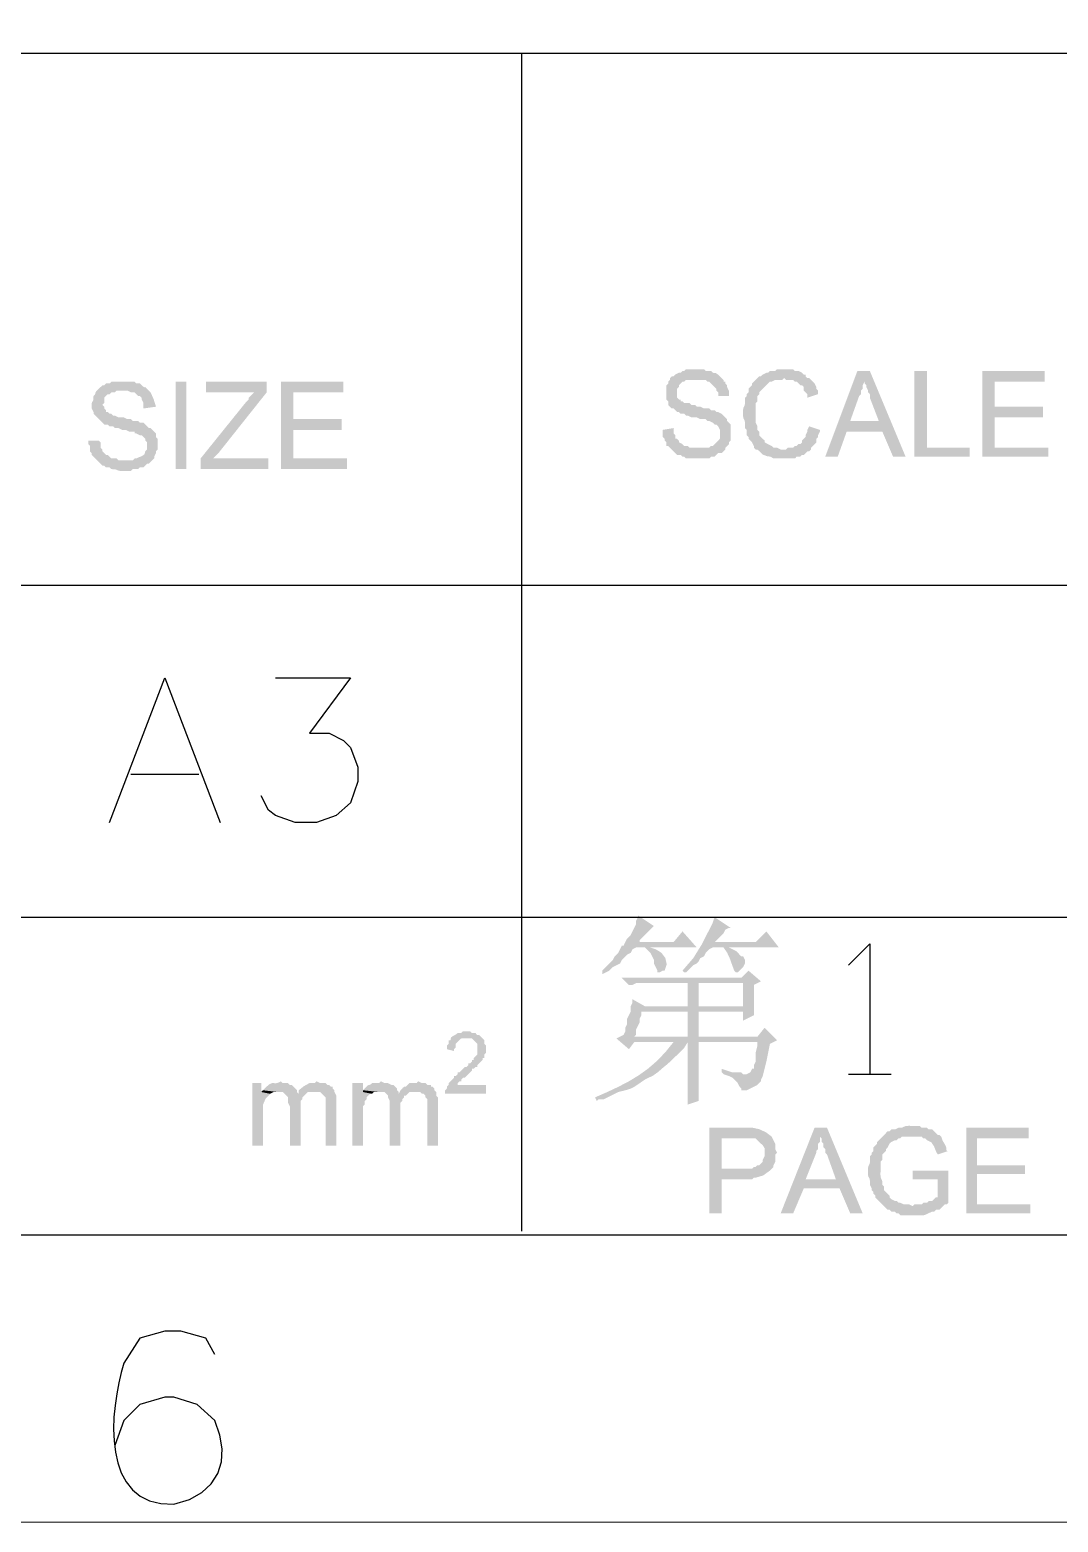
# Model space of a CAD drawing. Extents: x -5608 to -3197, y -2048 to 96.
# Drawn here: x -3608 to -3572.4, y -1310.5 to -1258.9 of the extents above; entities that cross this region are included whole.
import ezdxf

# ---------------------------------------------------------------- set-up
doc = ezdxf.new("R2010")
doc.units = 0
doc.header["$LTSCALE"] = 25.4
doc.header["$MEASUREMENT"] = 0
doc.layers.get('0').update_dxf_attribs({"linetype": 'CONTINUOUS'})
doc.layers.add('5中心线层', color=1, linetype='CONTINUOUS')
doc.layers.add('7文字层', color=3, linetype='CONTINUOUS')

msp = doc.modelspace()

# ---------------------------------------------------------------- hatches: boundary and pattern name
at = {"layer": '7文字层'}
h = msp.add_hatch(color=3, dxfattribs=at)
h.dxf.hatch_style = 2
h.paths.add_polyline_path([(-3584.944, -1270.606), (-3585.315, -1270.606), (-3585.376, -1270.668), (-3585.438, -1270.668), (-3585.5, -1270.729), (-3585.562, -1270.729), (-3585.685, -1270.791), (-3585.747, -1270.853), (-3585.809, -1270.853), (-3585.871, -1270.915), (-3585.871, -1270.976), (-3585.932, -1271.038), (-3585.932, -1271.1), (-3585.994, -1271.162), (-3585.994, -1271.656), (-3585.932, -1271.718), (-3585.932, -1271.841), (-3585.871, -1271.903), (-3585.809, -1271.965), (-3585.747, -1271.965), (-3585.624, -1272.088), (-3585.562, -1272.088), (-3585.5, -1272.15), (-3585.376, -1272.15), (-3585.315, -1272.212), (-3585.253, -1272.212), (-3585.129, -1272.273), (-3584.944, -1272.273), (-3584.821, -1272.335), (-3584.635, -1272.335), (-3584.574, -1272.397), (-3584.512, -1272.397), (-3584.388, -1272.459), (-3584.327, -1272.52), (-3584.265, -1272.52), (-3584.203, -1272.582), (-3584.141, -1272.706), (-3584.143, -1272.836), (-3584.14, -1272.921), (-3584.137, -1272.973), (-3584.14, -1273.005), (-3584.187, -1273.063), (-3584.242, -1273.115), (-3584.327, -1273.2), (-3584.388, -1273.262), (-3584.45, -1273.262), (-3584.512, -1273.323), (-3585.871, -1273.323), (-3585.809, -1273.385), (-3585.624, -1273.57), (-3585.5, -1273.57), (-3585.438, -1273.632), (-3585.376, -1273.632), (-3585.315, -1273.694), (-3584.512, -1273.694), (-3584.45, -1273.632), (-3584.327, -1273.632), (-3584.265, -1273.57), (-3584.203, -1273.509), (-3584.08, -1273.509), (-3583.956, -1273.385), (-3583.956, -1273.323), (-3583.833, -1273.2), (-3583.833, -1273.138), (-3583.771, -1273.076), (-3583.771, -1272.52), (-3583.894, -1272.397), (-3583.894, -1272.335), (-3584.08, -1272.15), (-3584.203, -1272.088), (-3584.265, -1272.088), (-3584.327, -1272.026), (-3584.45, -1272.026), (-3584.512, -1271.965), (-3584.697, -1271.965), (-3584.821, -1271.903), (-3584.944, -1271.903), (-3585.006, -1271.841), (-3585.129, -1271.841), (-3585.191, -1271.779), (-3585.376, -1271.779), (-3585.438, -1271.718), (-3585.5, -1271.718), (-3585.5, -1271.656), (-3585.562, -1271.656), (-3585.624, -1271.594), (-3585.624, -1271.285), (-3585.562, -1271.223), (-3585.562, -1271.162), (-3585.438, -1271.038), (-3585.376, -1271.038), (-3585.315, -1270.976), (-3584.018, -1270.976), (-3584.099, -1270.895), (-3584.185, -1270.809), (-3584.279, -1270.744), (-3584.388, -1270.729), (-3584.45, -1270.668), (-3584.635, -1270.668), (-3584.697, -1270.606), (-3584.882, -1270.606)])
h = msp.add_hatch(color=3, dxfattribs=at)
h.dxf.hatch_style = 2
h.paths.add_polyline_path([(-3581.918, -1270.606), (-3582.165, -1270.606), (-3582.227, -1270.668), (-3582.412, -1270.668), (-3582.474, -1270.729), (-3582.536, -1270.729), (-3582.659, -1270.791), (-3582.721, -1270.853), (-3582.783, -1270.853), (-3583.03, -1271.1), (-3583.03, -1271.162), (-3583.153, -1271.285), (-3583.153, -1271.409), (-3583.215, -1271.471), (-3583.215, -1271.532), (-3583.277, -1271.594), (-3583.272, -1271.728), (-3583.278, -1271.814), (-3583.29, -1271.866), (-3583.306, -1271.899), (-3583.323, -1271.93), (-3583.336, -1271.971), (-3583.342, -1272.04), (-3583.338, -1272.15), (-3583.34, -1272.234), (-3583.333, -1272.286), (-3583.319, -1272.319), (-3583.288, -1272.379), (-3583.277, -1272.432), (-3583.272, -1272.516), (-3583.277, -1272.644), (-3583.215, -1272.706), (-3583.215, -1272.891), (-3583.153, -1272.953), (-3583.153, -1273.014), (-3583.03, -1273.138), (-3582.968, -1273.262), (-3582.968, -1273.323), (-3582.906, -1273.385), (-3581.918, -1273.385), (-3582.041, -1273.385), (-3582.165, -1273.323), (-3582.289, -1273.323), (-3582.35, -1273.262), (-3582.474, -1273.2), (-3582.597, -1273.138), (-3582.597, -1273.076), (-3582.721, -1272.953), (-3582.783, -1272.891), (-3582.783, -1272.767), (-3582.844, -1272.706), (-3582.844, -1272.582), (-3582.906, -1272.459), (-3582.906, -1272.212), (-3582.906, -1271.779), (-3582.844, -1271.718), (-3582.844, -1271.532), (-3582.783, -1271.471), (-3582.783, -1271.409), (-3582.721, -1271.347), (-3582.412, -1271.038), (-3582.35, -1271.038), (-3582.227, -1270.976), (-3581.98, -1270.976), (-3581.918, -1270.915), (-3581.053, -1270.915), (-3581.115, -1270.915), (-3581.177, -1270.853), (-3581.177, -1270.791), (-3581.239, -1270.791), (-3581.3, -1270.729), (-3581.424, -1270.668), (-3581.547, -1270.668), (-3581.609, -1270.606), (-3581.794, -1270.606)])
h = msp.add_hatch(color=3, dxfattribs=at)
h.dxf.hatch_style = 2
h.paths.add_polyline_path([(-3578.954, -1270.668), (-3579.386, -1270.668), (-3580.497, -1273.632), (-3580.065, -1273.632), (-3579.756, -1272.767), (-3578.521, -1272.767), (-3579.633, -1272.397), (-3579.324, -1271.532), (-3579.262, -1271.471), (-3579.262, -1271.347), (-3579.201, -1271.285), (-3579.201, -1271.162), (-3579.139, -1271.038), (-3579.139, -1270.976)])
h = msp.add_hatch(color=3, dxfattribs=at)
h.dxf.hatch_style = 2
h.paths.add_polyline_path([(-3578.954, -1270.668), (-3579.139, -1270.976), (-3579.139, -1271.1), (-3579.077, -1271.162), (-3579.077, -1271.223), (-3579.015, -1271.347), (-3579.015, -1271.409), (-3578.954, -1271.471), (-3578.954, -1271.594), (-3578.645, -1272.397), (-3579.633, -1272.397), (-3578.521, -1272.767), (-3578.151, -1273.632), (-3577.718, -1273.632)])
h = msp.add_hatch(color=3, dxfattribs=at)
h.dxf.hatch_style = 2
h.paths.add_polyline_path([(-3576.977, -1270.668), (-3577.41, -1270.668), (-3577.41, -1273.632), (-3575.495, -1273.632), (-3575.495, -1273.323), (-3576.977, -1273.323)])
h = msp.add_hatch(color=3, dxfattribs=at)
h.dxf.hatch_style = 2
h.paths.add_polyline_path([(-3572.901, -1270.668), (-3575.063, -1270.668), (-3575.063, -1273.632), (-3572.778, -1273.632), (-3572.778, -1273.323), (-3574.63, -1273.323), (-3574.63, -1272.273), (-3572.963, -1272.273), (-3572.963, -1271.903), (-3574.63, -1271.903), (-3574.63, -1271.038), (-3572.901, -1271.038)])
h = msp.add_hatch(color=3, dxfattribs=at)
h.dxf.hatch_style = 2
h.paths.add_polyline_path([(-3604.831, -1271.038), (-3605.201, -1271.038), (-3605.263, -1271.1), (-3605.387, -1271.1), (-3605.448, -1271.162), (-3605.51, -1271.162), (-3605.572, -1271.223), (-3605.669, -1271.313), (-3605.724, -1271.372), (-3605.749, -1271.408), (-3605.755, -1271.445), (-3605.775, -1271.488), (-3605.819, -1271.532), (-3605.823, -1271.67), (-3605.85, -1271.718), (-3605.877, -1271.765), (-3605.881, -1271.903), (-3605.881, -1271.965), (-3605.819, -1272.088), (-3605.819, -1272.15), (-3605.448, -1272.52), (-3605.325, -1272.52), (-3605.263, -1272.582), (-3605.14, -1272.582), (-3605.078, -1272.644), (-3604.954, -1272.644), (-3604.831, -1272.706), (-3604.707, -1272.706), (-3604.584, -1272.767), (-3604.398, -1272.767), (-3604.398, -1272.829), (-3604.337, -1272.829), (-3604.213, -1272.891), (-3604.151, -1272.891), (-3604.028, -1273.014), (-3604.028, -1273.076), (-3603.966, -1273.138), (-3603.966, -1273.385), (-3604.028, -1273.447), (-3604.054, -1273.549), (-3604.138, -1273.61), (-3604.244, -1273.652), (-3604.337, -1273.694), (-3604.398, -1273.694), (-3604.46, -1273.756), (-3605.695, -1273.756), (-3605.51, -1273.941), (-3605.448, -1273.941), (-3605.387, -1274.003), (-3605.263, -1274.003), (-3605.201, -1274.064), (-3605.11, -1274.068), (-3605.052, -1274.078), (-3605.012, -1274.092), (-3604.976, -1274.107), (-3604.929, -1274.121), (-3604.858, -1274.131), (-3604.748, -1274.133), (-3604.584, -1274.126), (-3604.522, -1274.126), (-3604.46, -1274.064), (-3604.275, -1274.064), (-3604.213, -1274.003), (-3604.09, -1274.003), (-3603.966, -1273.879), (-3603.904, -1273.879), (-3603.719, -1273.694), (-3603.719, -1273.632), (-3603.657, -1273.509), (-3603.657, -1273.447), (-3603.596, -1273.385), (-3603.596, -1273.014), (-3603.657, -1272.953), (-3603.657, -1272.829), (-3603.843, -1272.644), (-3603.904, -1272.644), (-3604.09, -1272.459), (-3604.213, -1272.459), (-3604.275, -1272.397), (-3604.46, -1272.397), (-3604.522, -1272.335), (-3604.645, -1272.335), (-3604.769, -1272.273), (-3604.954, -1272.273), (-3605.078, -1272.212), (-3605.14, -1272.212), (-3605.201, -1272.15), (-3605.263, -1272.15), (-3605.325, -1272.088), (-3605.387, -1272.088), (-3605.387, -1272.026), (-3605.448, -1271.965), (-3605.448, -1271.903), (-3605.51, -1271.841), (-3605.448, -1271.779), (-3605.448, -1271.594), (-3605.325, -1271.471), (-3605.263, -1271.471), (-3605.201, -1271.409), (-3605.078, -1271.409), (-3605.016, -1271.347), (-3603.904, -1271.347), (-3603.988, -1271.261), (-3604.033, -1271.222), (-3604.066, -1271.232), (-3604.13, -1271.186), (-3604.213, -1271.1), (-3604.337, -1271.1), (-3604.398, -1271.038), (-3604.707, -1271.038)])
h = msp.add_hatch(color=3, dxfattribs=at)
h.dxf.hatch_style = 2
h.paths.add_polyline_path([(-3603.904, -1271.347), (-3604.769, -1271.347), (-3604.645, -1271.347), (-3604.522, -1271.409), (-3604.398, -1271.409), (-3604.337, -1271.471), (-3604.275, -1271.532), (-3604.213, -1271.532), (-3604.151, -1271.594), (-3604.151, -1271.656), (-3604.09, -1271.779), (-3604.09, -1271.965), (-3603.657, -1271.903), (-3603.736, -1271.651), (-3603.843, -1271.409)])
h = msp.add_hatch(color=3, dxfattribs=at)
h.dxf.hatch_style = 2
h.paths.add_polyline_path([(-3602.607, -1274.064), (-3602.607, -1271.038), (-3602.978, -1271.038), (-3602.978, -1274.064)])
h = msp.add_hatch(color=3, dxfattribs=at)
h.dxf.hatch_style = 2
h.paths.add_polyline_path([(-3599.828, -1271.038), (-3601.928, -1271.038), (-3601.928, -1271.409), (-3600.261, -1271.409), (-3600.446, -1271.594), (-3600.446, -1271.656), (-3600.508, -1271.718), (-3600.569, -1271.779), (-3602.113, -1273.694), (-3602.113, -1274.064), (-3599.766, -1274.064), (-3599.766, -1273.694), (-3601.681, -1273.694), (-3601.496, -1273.509), (-3599.828, -1271.409)])
h = msp.add_hatch(color=3, dxfattribs=at)
h.dxf.hatch_style = 2
h.paths.add_polyline_path([(-3597.173, -1271.038), (-3599.334, -1271.038), (-3599.334, -1274.064), (-3597.049, -1274.064), (-3597.049, -1273.694), (-3598.902, -1273.694), (-3598.902, -1272.706), (-3597.234, -1272.706), (-3597.234, -1272.335), (-3598.902, -1272.335), (-3598.902, -1271.409), (-3597.173, -1271.409)])
h = msp.add_hatch(color=3, dxfattribs=at)
h.dxf.hatch_style = 2
h.paths.add_polyline_path([(-3584.018, -1270.976), (-3584.944, -1270.976), (-3584.635, -1270.976), (-3584.574, -1271.038), (-3584.512, -1271.038), (-3584.265, -1271.285), (-3584.265, -1271.347), (-3584.203, -1271.409), (-3584.203, -1271.532), (-3583.833, -1271.532), (-3583.833, -1271.347), (-3583.894, -1271.223), (-3583.894, -1271.162), (-3583.956, -1271.1), (-3583.956, -1271.038), (-3584.018, -1271.038)])
h = msp.add_hatch(color=3, dxfattribs=at)
h.dxf.hatch_style = 2
h.paths.add_polyline_path([(-3581.053, -1270.915), (-3581.918, -1270.915), (-3581.856, -1270.976), (-3581.609, -1270.976), (-3581.547, -1271.038), (-3581.486, -1271.038), (-3581.362, -1271.162), (-3581.3, -1271.162), (-3581.239, -1271.223), (-3581.239, -1271.347), (-3581.177, -1271.409), (-3581.115, -1271.471), (-3581.115, -1271.594), (-3580.745, -1271.471), (-3580.745, -1271.347), (-3580.806, -1271.285), (-3580.806, -1271.223), (-3580.868, -1271.1), (-3580.992, -1270.976)])
h = msp.add_hatch(color=3, dxfattribs=at)
h.dxf.hatch_style = 2
h.paths.add_polyline_path([(-3585.747, -1272.644), (-3586.118, -1272.706), (-3586.118, -1272.953), (-3586.056, -1273.014), (-3586.056, -1273.076), (-3585.994, -1273.138), (-3585.994, -1273.262), (-3585.932, -1273.262), (-3585.871, -1273.323), (-3584.882, -1273.323), (-3585.191, -1273.323), (-3585.253, -1273.262), (-3585.376, -1273.262), (-3585.438, -1273.2), (-3585.562, -1273.138), (-3585.562, -1273.076), (-3585.624, -1273.014), (-3585.685, -1273.014), (-3585.685, -1272.891), (-3585.747, -1272.829), (-3585.747, -1272.767)])
h = msp.add_hatch(color=3, dxfattribs=at)
h.dxf.hatch_style = 2
h.paths.add_polyline_path([(-3581.053, -1272.582), (-3581.115, -1272.706), (-3581.115, -1272.767), (-3581.177, -1272.891), (-3581.177, -1272.953), (-3581.239, -1273.014), (-3581.3, -1273.076), (-3581.3, -1273.138), (-3581.362, -1273.2), (-3581.424, -1273.2), (-3581.486, -1273.262), (-3581.547, -1273.262), (-3581.609, -1273.323), (-3581.794, -1273.323), (-3581.856, -1273.385), (-3582.844, -1273.385), (-3582.654, -1273.563), (-3582.507, -1273.617), (-3582.39, -1273.633), (-3582.289, -1273.694), (-3581.547, -1273.694), (-3581.486, -1273.632), (-3581.362, -1273.632), (-3581.3, -1273.57), (-3581.239, -1273.57), (-3581.115, -1273.447), (-3581.053, -1273.447), (-3580.992, -1273.385), (-3580.992, -1273.323), (-3580.806, -1273.138), (-3580.806, -1273.014), (-3580.745, -1272.953), (-3580.745, -1272.891), (-3580.683, -1272.767), (-3580.683, -1272.706)])
h = msp.add_hatch(color=3, dxfattribs=at)
h.dxf.hatch_style = 2
h.paths.add_polyline_path([(-3605.634, -1273.076), (-3606.004, -1273.076), (-3606.004, -1273.2), (-3605.942, -1273.262), (-3605.942, -1273.447), (-3605.881, -1273.509), (-3605.881, -1273.57), (-3605.819, -1273.632), (-3605.695, -1273.756), (-3604.707, -1273.756), (-3604.954, -1273.756), (-3605.016, -1273.694), (-3605.201, -1273.694), (-3605.325, -1273.57), (-3605.387, -1273.57), (-3605.51, -1273.447), (-3605.51, -1273.385), (-3605.572, -1273.323), (-3605.572, -1273.138)])
h = msp.add_hatch(color=3, dxfattribs=at)
h.dxf.hatch_style = 2
h.paths.add_polyline_path([(-3586.982, -1289.504), (-3586.982, -1289.566), (-3587.044, -1289.69), (-3587.044, -1289.813), (-3587.229, -1290.184), (-3587.353, -1290.307), (-3587.415, -1290.431), (-3586.92, -1290.431), (-3586.92, -1290.369), (-3586.488, -1289.937), (-3586.426, -1289.875)])
h = msp.add_hatch(color=3, dxfattribs=at)
h.dxf.hatch_style = 2
h.paths.add_polyline_path([(-3584.327, -1289.566), (-3584.389, -1289.755), (-3584.518, -1290.017), (-3584.66, -1290.286), (-3584.759, -1290.492), (-3584.327, -1290.431), (-3584.265, -1290.369), (-3584.018, -1290.122), (-3583.956, -1289.998), (-3583.833, -1289.937), (-3583.771, -1289.937)])
h = msp.add_hatch(color=3, dxfattribs=at)
h.dxf.hatch_style = 2
h.paths.add_polyline_path([(-3585.438, -1290.06), (-3585.747, -1290.431), (-3587.415, -1290.431), (-3587.476, -1290.554), (-3587.538, -1290.554), (-3587.662, -1290.801), (-3587.785, -1290.925), (-3587.847, -1291.048), (-3588.217, -1291.419), (-3588.217, -1291.542), (-3588.094, -1291.481), (-3587.97, -1291.419), (-3587.847, -1291.295), (-3587.6, -1291.172), (-3587.538, -1291.048), (-3587.353, -1290.863), (-3587.229, -1290.801), (-3587.168, -1290.678), (-3587.044, -1290.616), (-3584.944, -1290.616)])
h = msp.add_hatch(color=3, dxfattribs=at)
h.dxf.hatch_style = 2
h.paths.add_polyline_path([(-3582.536, -1290.06), (-3582.906, -1290.431), (-3584.327, -1290.431), (-3584.759, -1290.492), (-3585.062, -1290.982), (-3585.438, -1291.419), (-3585.376, -1291.481), (-3585.315, -1291.481), (-3585.068, -1291.234), (-3584.944, -1291.172), (-3584.882, -1291.11), (-3584.821, -1290.987), (-3584.697, -1290.925), (-3584.635, -1290.801), (-3584.512, -1290.678), (-3584.388, -1290.616), (-3582.103, -1290.616)])
h = msp.add_hatch(color=3, dxfattribs=at)
h.dxf.hatch_style = 2
h.paths.add_polyline_path([(-3586.55, -1290.616), (-3586.735, -1290.616), (-3586.55, -1290.801), (-3586.426, -1291.048), (-3586.426, -1291.172), (-3586.303, -1291.419), (-3586.303, -1291.481), (-3586.241, -1291.481), (-3586.118, -1291.419), (-3586.056, -1291.419), (-3585.983, -1291.2), (-3586.031, -1290.983), (-3586.168, -1290.798), (-3586.365, -1290.678)])
h = msp.add_hatch(color=3, dxfattribs=at)
h.dxf.hatch_style = 2
h.paths.add_polyline_path([(-3583.833, -1290.616), (-3584.018, -1290.616), (-3583.892, -1290.798), (-3583.799, -1291), (-3583.724, -1291.211), (-3583.647, -1291.419), (-3583.585, -1291.481), (-3583.524, -1291.481), (-3583.338, -1291.295), (-3583.277, -1291.172), (-3583.277, -1291.048), (-3583.338, -1290.925), (-3583.4, -1290.925), (-3583.585, -1290.739), (-3583.709, -1290.678)])
h = msp.add_hatch(color=3, dxfattribs=at)
h.dxf.hatch_style = 2
h.paths.add_polyline_path([(-3583.153, -1291.419), (-3583.4, -1291.666), (-3587.538, -1291.666), (-3587.291, -1291.913), (-3587.168, -1291.913), (-3587.044, -1291.851), (-3585.253, -1291.851), (-3582.721, -1291.789)])
h = msp.add_hatch(color=3, dxfattribs=at)
h.dxf.hatch_style = 2
h.paths.add_polyline_path([(-3582.721, -1291.789), (-3585.253, -1291.851), (-3583.338, -1291.851), (-3583.338, -1292.654), (-3587.229, -1292.654), (-3587.229, -1292.839), (-3583.338, -1292.839), (-3583.338, -1293.148), (-3582.968, -1292.963), (-3582.968, -1291.913)])
h = msp.add_hatch(color=3, dxfattribs=at)
h.dxf.hatch_style = 2
h.paths.add_polyline_path([(-3585.253, -1291.851), (-3585.253, -1292.654), (-3586.735, -1292.654), (-3584.882, -1292.654), (-3584.882, -1291.851), (-3583.338, -1291.851)])
h = msp.add_hatch(color=3, dxfattribs=at)
h.dxf.hatch_style = 2
h.paths.add_polyline_path([(-3587.168, -1292.407), (-3587.168, -1292.53), (-3587.229, -1292.654), (-3584.882, -1292.654), (-3586.735, -1292.654)])
h = msp.add_hatch(color=3, dxfattribs=at)
h.dxf.hatch_style = 2
h.paths.add_polyline_path([(-3587.229, -1292.839), (-3587.353, -1293.086), (-3587.353, -1293.272), (-3587.415, -1293.395), (-3587.415, -1293.519), (-3587.476, -1293.642), (-3587.723, -1293.766), (-3587.106, -1293.704), (-3587.044, -1293.642), (-3587.044, -1293.457), (-3586.92, -1293.21), (-3586.92, -1293.086), (-3586.859, -1292.963), (-3586.859, -1292.839), (-3585.253, -1292.839)])
h = msp.add_hatch(color=3, dxfattribs=at)
h.dxf.hatch_style = 2
h.paths.add_polyline_path([(-3585.253, -1292.839), (-3585.253, -1293.704), (-3584.882, -1293.704), (-3584.882, -1292.839), (-3583.338, -1292.839)])
h = msp.add_hatch(color=3, dxfattribs=at)
h.dxf.hatch_style = 2
h.paths.add_polyline_path([(-3592.911, -1293.519), (-3593.035, -1293.519), (-3593.096, -1293.58), (-3593.22, -1293.58), (-3593.29, -1293.634), (-3593.378, -1293.677), (-3593.449, -1293.734), (-3593.467, -1293.827), (-3593.529, -1293.827), (-3593.529, -1293.951), (-3593.591, -1294.013), (-3593.591, -1294.136), (-3593.343, -1294.198), (-3593.343, -1294.136), (-3593.282, -1294.074), (-3593.282, -1293.951), (-3593.158, -1293.827), (-3593.096, -1293.766), (-3592.355, -1293.766), (-3592.479, -1293.642), (-3592.541, -1293.642), (-3592.602, -1293.58), (-3592.726, -1293.58), (-3592.788, -1293.519), (-3592.849, -1293.519)])
h = msp.add_hatch(color=3, dxfattribs=at)
h.dxf.hatch_style = 2
h.paths.add_polyline_path([(-3582.597, -1293.395), (-3582.844, -1293.704), (-3587.106, -1293.704), (-3587.723, -1293.766), (-3587.291, -1294.136), (-3587.106, -1293.889), (-3582.844, -1293.889), (-3582.165, -1293.827)])
h = msp.add_hatch(color=3, dxfattribs=at)
h.dxf.hatch_style = 2
h.paths.add_polyline_path([(-3592.355, -1293.766), (-3592.911, -1293.766), (-3592.726, -1293.766), (-3592.664, -1293.827), (-3592.541, -1293.951), (-3592.541, -1294.322), (-3592.664, -1294.445), (-3592.664, -1294.507), (-3592.726, -1294.507), (-3592.726, -1294.569), (-3592.788, -1294.63), (-3592.849, -1294.63), (-3592.849, -1294.692), (-3592.911, -1294.754), (-3592.973, -1294.754), (-3593.158, -1294.939), (-3593.22, -1294.939), (-3593.22, -1295.001), (-3593.282, -1295.063), (-3593.343, -1295.063), (-3593.343, -1295.124), (-3593.467, -1295.248), (-3593.529, -1295.31), (-3593.529, -1295.371), (-3593.591, -1295.433), (-3593.591, -1295.495), (-3593.652, -1295.557), (-3593.652, -1295.68), (-3592.232, -1295.68), (-3592.232, -1295.371), (-3593.282, -1295.371), (-3593.22, -1295.371), (-3593.22, -1295.31), (-3593.158, -1295.248), (-3593.096, -1295.248), (-3593.096, -1295.186), (-3593.035, -1295.124), (-3592.973, -1295.124), (-3592.788, -1294.939), (-3592.726, -1294.877), (-3592.726, -1294.816), (-3592.664, -1294.816), (-3592.602, -1294.754), (-3592.541, -1294.754), (-3592.541, -1294.692), (-3592.417, -1294.569), (-3592.355, -1294.507), (-3592.355, -1294.445), (-3592.294, -1294.445), (-3592.294, -1294.322), (-3592.232, -1294.26), (-3592.232, -1294.013), (-3592.294, -1293.951), (-3592.294, -1293.827)])
h = msp.add_hatch(color=3, dxfattribs=at)
h.dxf.hatch_style = 2
h.paths.add_polyline_path([(-3585.747, -1293.889), (-3586.035, -1294.245), (-3586.33, -1294.551), (-3586.636, -1294.814), (-3586.957, -1295.044), (-3587.296, -1295.25), (-3587.658, -1295.439), (-3588.046, -1295.621), (-3588.464, -1295.804), (-3588.403, -1295.927), (-3588.341, -1295.866), (-3588.156, -1295.866), (-3588.032, -1295.804), (-3587.662, -1295.618), (-3587.48, -1295.575), (-3587.346, -1295.539), (-3587.244, -1295.505), (-3587.162, -1295.469), (-3587.084, -1295.424), (-3586.996, -1295.365), (-3586.884, -1295.288), (-3586.735, -1295.186), (-3586.457, -1295.05), (-3586.278, -1294.923), (-3586.127, -1294.789), (-3585.932, -1294.63), (-3585.75, -1294.449), (-3585.562, -1294.283), (-3585.389, -1294.105), (-3585.253, -1293.889)])
h = msp.add_hatch(color=3, dxfattribs=at)
h.dxf.hatch_style = 2
h.paths.add_polyline_path([(-3584.882, -1293.889), (-3585.747, -1293.889), (-3585.253, -1293.889), (-3585.253, -1296.051), (-3584.882, -1295.927), (-3584.882, -1295.248)])
h = msp.add_hatch(color=3, dxfattribs=at)
h.dxf.hatch_style = 2
h.paths.add_polyline_path([(-3582.165, -1293.827), (-3582.844, -1293.889), (-3582.844, -1294.013), (-3582.906, -1294.26), (-3582.906, -1294.569), (-3582.968, -1294.692), (-3582.968, -1294.816), (-3583.03, -1294.816), (-3583.091, -1294.939), (-3583.215, -1295.001), (-3583.833, -1295.063), (-3583.709, -1295.124), (-3583.524, -1295.31), (-3583.462, -1295.433), (-3583.4, -1295.495), (-3583.4, -1295.557), (-3583.215, -1295.557), (-3582.844, -1295.371), (-3582.721, -1295.248), (-3582.721, -1295.186), (-3582.659, -1295.063), (-3582.523, -1294.511), (-3582.412, -1293.951)])
h = msp.add_hatch(color=3, dxfattribs=at)
h.dxf.hatch_style = 2
h.paths.add_polyline_path([(-3584.08, -1294.816), (-3584.08, -1294.939), (-3584.018, -1295.001), (-3583.833, -1295.063), (-3583.215, -1295.001), (-3583.338, -1295.001), (-3583.4, -1294.939), (-3583.709, -1294.939), (-3583.894, -1294.877)])
h = msp.add_hatch(color=3, dxfattribs=at)
h.dxf.hatch_style = 2
h.paths.add_polyline_path([(-3600.013, -1295.31), (-3600.322, -1295.31), (-3600.322, -1297.471), (-3599.952, -1297.471), (-3599.952, -1296.051), (-3599.865, -1295.85), (-3599.705, -1295.68), (-3600.013, -1295.618)])
h = msp.add_hatch(color=3, dxfattribs=at)
h.dxf.hatch_style = 2
h.paths.add_polyline_path([(-3599.952, -1295.557), (-3600.013, -1295.618), (-3599.705, -1295.68), (-3599.581, -1295.618), (-3599.458, -1295.618)])
h = msp.add_hatch(color=3, dxfattribs=at)
h.dxf.hatch_style = 2
h.paths.add_polyline_path([(-3599.334, -1295.248), (-3599.432, -1295.297), (-3599.503, -1295.314), (-3599.558, -1295.312), (-3599.607, -1295.307), (-3599.66, -1295.314), (-3599.729, -1295.347), (-3599.822, -1295.424), (-3599.952, -1295.557), (-3599.458, -1295.618), (-3599.272, -1295.618), (-3599.211, -1295.68), (-3598.717, -1295.68), (-3598.778, -1295.618), (-3598.778, -1295.557), (-3598.902, -1295.433), (-3598.964, -1295.371), (-3599.025, -1295.371), (-3599.087, -1295.31), (-3599.272, -1295.31)])
h = msp.add_hatch(color=3, dxfattribs=at)
h.dxf.hatch_style = 2
h.paths.add_polyline_path([(-3598.717, -1295.557), (-3598.717, -1295.68), (-3599.211, -1295.68), (-3599.087, -1295.804), (-3599.087, -1295.989), (-3599.025, -1296.113), (-3599.025, -1297.471), (-3598.655, -1297.471), (-3598.655, -1295.927), (-3598.593, -1295.866), (-3598.593, -1295.804), (-3598.408, -1295.618), (-3598.161, -1295.618)])
h = msp.add_hatch(color=3, dxfattribs=at)
h.dxf.hatch_style = 2
h.paths.add_polyline_path([(-3598.099, -1295.248), (-3598.161, -1295.31), (-3598.346, -1295.31), (-3598.544, -1295.419), (-3598.717, -1295.557), (-3598.161, -1295.618), (-3597.975, -1295.618), (-3597.79, -1295.804), (-3597.79, -1297.471), (-3597.42, -1297.471), (-3597.42, -1295.742), (-3597.481, -1295.618), (-3597.481, -1295.557), (-3597.543, -1295.495), (-3597.543, -1295.433), (-3597.605, -1295.433), (-3597.667, -1295.371), (-3597.728, -1295.371), (-3597.79, -1295.31), (-3597.975, -1295.31)])
h = msp.add_hatch(color=3, dxfattribs=at)
h.dxf.hatch_style = 2
h.paths.add_polyline_path([(-3596.493, -1295.31), (-3596.864, -1295.31), (-3596.864, -1297.471), (-3596.493, -1297.471), (-3596.493, -1296.113), (-3596.431, -1296.051), (-3596.431, -1295.927), (-3596.37, -1295.866), (-3596.37, -1295.804), (-3596.246, -1295.68), (-3596.184, -1295.68), (-3596.493, -1295.618)])
h = msp.add_hatch(color=3, dxfattribs=at)
h.dxf.hatch_style = 2
h.paths.add_polyline_path([(-3595.876, -1295.248), (-3595.937, -1295.31), (-3596.184, -1295.31), (-3596.228, -1295.353), (-3596.272, -1295.374), (-3596.309, -1295.38), (-3596.345, -1295.405), (-3596.404, -1295.46), (-3596.493, -1295.557), (-3595.937, -1295.618), (-3595.752, -1295.618), (-3595.69, -1295.68), (-3595.258, -1295.68), (-3595.258, -1295.618), (-3595.32, -1295.557), (-3595.32, -1295.495), (-3595.443, -1295.371), (-3595.505, -1295.371), (-3595.629, -1295.31), (-3595.752, -1295.31)])
h = msp.add_hatch(color=3, dxfattribs=at)
h.dxf.hatch_style = 2
h.paths.add_polyline_path([(-3596.493, -1295.557), (-3596.493, -1295.618), (-3596.184, -1295.68), (-3596.123, -1295.618), (-3595.937, -1295.618)])
h = msp.add_hatch(color=3, dxfattribs=at)
h.dxf.hatch_style = 2
h.paths.add_polyline_path([(-3595.196, -1295.557), (-3595.258, -1295.68), (-3595.69, -1295.68), (-3595.629, -1295.742), (-3595.629, -1295.804), (-3595.567, -1295.927), (-3595.567, -1297.471), (-3595.196, -1297.471), (-3595.196, -1295.989), (-3595.134, -1295.927), (-3595.134, -1295.866), (-3595.073, -1295.804), (-3595.073, -1295.742), (-3595.011, -1295.742), (-3594.887, -1295.618), (-3594.64, -1295.618)])
h = msp.add_hatch(color=3, dxfattribs=at)
h.dxf.hatch_style = 2
h.paths.add_polyline_path([(-3594.579, -1295.248), (-3594.64, -1295.31), (-3594.887, -1295.31), (-3594.971, -1295.396), (-3595.016, -1295.435), (-3595.049, -1295.425), (-3595.113, -1295.471), (-3595.196, -1295.557), (-3594.64, -1295.618), (-3594.517, -1295.618), (-3594.455, -1295.68), (-3594.393, -1295.68), (-3594.332, -1295.742), (-3594.332, -1295.804), (-3594.27, -1295.866), (-3594.27, -1297.471), (-3593.899, -1297.471), (-3593.899, -1295.804), (-3593.961, -1295.742), (-3593.961, -1295.618), (-3594.023, -1295.557), (-3594.023, -1295.495), (-3594.085, -1295.433), (-3594.146, -1295.433), (-3594.146, -1295.371), (-3594.27, -1295.371), (-3594.332, -1295.31), (-3594.455, -1295.31)])
h = msp.add_hatch(color=3, dxfattribs=at)
h.dxf.hatch_style = 2
h.paths.add_polyline_path([(-3583.338, -1296.854), (-3584.512, -1296.854), (-3584.512, -1299.818), (-3584.08, -1299.818), (-3584.08, -1298.645), (-3583.03, -1298.645), (-3582.968, -1298.583), (-3582.906, -1298.583), (-3582.642, -1298.505), (-3582.412, -1298.336), (-3584.08, -1298.274), (-3584.08, -1297.224), (-3583.338, -1297.224), (-3582.35, -1297.162), (-3582.544, -1297.015), (-3582.769, -1296.909), (-3583.017, -1296.852), (-3583.277, -1296.854)])
h = msp.add_hatch(color=3, dxfattribs=at)
h.dxf.hatch_style = 2
h.paths.add_polyline_path([(-3582.35, -1297.162), (-3583.338, -1297.224), (-3582.906, -1297.224), (-3582.764, -1297.368), (-3582.657, -1297.463), (-3582.597, -1297.563), (-3582.597, -1297.718), (-3582.597, -1297.842), (-3582.659, -1297.965), (-3582.659, -1298.027), (-3582.721, -1298.089), (-3582.783, -1298.151), (-3582.844, -1298.151), (-3582.906, -1298.212), (-3582.968, -1298.212), (-3583.03, -1298.274), (-3584.08, -1298.274), (-3582.412, -1298.336), (-3582.289, -1298.212), (-3582.289, -1298.151), (-3582.227, -1298.027), (-3582.227, -1297.78), (-3582.165, -1297.718), (-3582.227, -1297.595), (-3582.227, -1297.409), (-3582.289, -1297.286)])
h = msp.add_hatch(color=3, dxfattribs=at)
h.dxf.hatch_style = 2
h.paths.add_polyline_path([(-3580.436, -1296.854), (-3580.868, -1296.854), (-3582.041, -1299.818), (-3581.609, -1299.818), (-3581.239, -1298.953), (-3580.003, -1298.953), (-3581.177, -1298.645), (-3580.806, -1297.718), (-3580.806, -1297.657), (-3580.745, -1297.595), (-3580.745, -1297.409), (-3580.683, -1297.348), (-3580.683, -1297.162)])
h = msp.add_hatch(color=3, dxfattribs=at)
h.dxf.hatch_style = 2
h.paths.add_polyline_path([(-3580.436, -1296.854), (-3580.683, -1297.162), (-3580.621, -1297.224), (-3580.621, -1297.348), (-3580.559, -1297.409), (-3580.559, -1297.533), (-3580.497, -1297.595), (-3580.497, -1297.718), (-3580.436, -1297.78), (-3580.127, -1298.645), (-3581.177, -1298.645), (-3580.003, -1298.953), (-3579.633, -1299.818), (-3579.201, -1299.818)])
h = msp.add_hatch(color=3, dxfattribs=at)
h.dxf.hatch_style = 2
h.paths.add_polyline_path([(-3577.471, -1296.792), (-3577.6, -1296.787), (-3577.684, -1296.792), (-3577.736, -1296.803), (-3577.77, -1296.819), (-3577.83, -1296.847), (-3577.882, -1296.855), (-3577.965, -1296.854), (-3578.089, -1296.915), (-3578.212, -1296.915), (-3578.274, -1296.977), (-3578.336, -1296.977), (-3578.706, -1297.348), (-3578.706, -1297.409), (-3578.83, -1297.533), (-3578.83, -1297.657), (-3578.892, -1297.718), (-3578.892, -1297.78), (-3578.954, -1297.842), (-3578.949, -1297.97), (-3578.954, -1298.054), (-3578.965, -1298.107), (-3578.981, -1298.14), (-3579.009, -1298.2), (-3579.017, -1298.252), (-3579.015, -1298.336), (-3579.019, -1298.448), (-3579.013, -1298.516), (-3579.001, -1298.555), (-3578.97, -1298.605), (-3578.957, -1298.645), (-3578.951, -1298.715), (-3578.954, -1298.83), (-3578.892, -1298.953), (-3578.892, -1299.015), (-3578.83, -1299.077), (-3578.83, -1299.139), (-3578.768, -1299.201), (-3578.768, -1299.262), (-3578.459, -1299.571), (-3577.471, -1299.571), (-3577.595, -1299.509), (-3577.78, -1299.509), (-3577.904, -1299.448), (-3577.965, -1299.448), (-3578.027, -1299.386), (-3578.089, -1299.386), (-3578.212, -1299.324), (-3578.274, -1299.262), (-3578.274, -1299.201), (-3578.336, -1299.139), (-3578.459, -1299.015), (-3578.459, -1298.892), (-3578.521, -1298.83), (-3578.52, -1298.746), (-3578.528, -1298.694), (-3578.541, -1298.661), (-3578.571, -1298.601), (-3578.583, -1298.548), (-3578.588, -1298.464), (-3578.583, -1298.336), (-3578.583, -1298.027), (-3578.521, -1297.965), (-3578.521, -1297.78), (-3578.398, -1297.657), (-3578.398, -1297.595), (-3578.336, -1297.533), (-3578.274, -1297.409), (-3578.212, -1297.348), (-3578.089, -1297.286), (-3578.027, -1297.286), (-3577.965, -1297.224), (-3577.904, -1297.224), (-3577.842, -1297.162), (-3577.471, -1297.162), (-3576.545, -1297.101), (-3576.607, -1297.101), (-3576.792, -1296.915), (-3576.915, -1296.915), (-3576.977, -1296.854), (-3577.162, -1296.854), (-3577.224, -1296.792), (-3577.41, -1296.792)])
h = msp.add_hatch(color=3, dxfattribs=at)
h.dxf.hatch_style = 2
h.paths.add_polyline_path([(-3576.545, -1297.101), (-3577.471, -1297.162), (-3577.162, -1297.162), (-3577.101, -1297.224), (-3577.039, -1297.224), (-3576.977, -1297.286), (-3576.827, -1297.356), (-3576.732, -1297.502), (-3576.667, -1297.663), (-3576.607, -1297.78), (-3576.236, -1297.657), (-3576.298, -1297.657), (-3576.315, -1297.522), (-3576.375, -1297.403), (-3576.443, -1297.287), (-3576.483, -1297.162)])
h = msp.add_hatch(color=3, dxfattribs=at)
h.dxf.hatch_style = 2
h.paths.add_polyline_path([(-3573.457, -1296.854), (-3575.618, -1296.854), (-3575.618, -1299.818), (-3573.395, -1299.818), (-3573.395, -1299.509), (-3575.248, -1299.509), (-3575.248, -1298.459), (-3573.58, -1298.459), (-3573.58, -1298.151), (-3575.248, -1298.151), (-3575.248, -1297.224), (-3573.457, -1297.224)])
h = msp.add_hatch(color=3, dxfattribs=at)
h.dxf.hatch_style = 2
h.paths.add_polyline_path([(-3576.236, -1298.336), (-3577.471, -1298.336), (-3577.471, -1298.645), (-3576.607, -1298.645), (-3576.607, -1299.262), (-3576.668, -1299.262), (-3576.792, -1299.386), (-3576.915, -1299.386), (-3576.977, -1299.448), (-3577.101, -1299.448), (-3577.162, -1299.509), (-3577.41, -1299.509), (-3577.471, -1299.571), (-3578.459, -1299.571), (-3578.336, -1299.695), (-3578.274, -1299.695), (-3578.212, -1299.756), (-3578.089, -1299.756), (-3578.027, -1299.818), (-3577.965, -1299.818), (-3577.904, -1299.88), (-3577.41, -1299.88), (-3577.267, -1299.88), (-3577.175, -1299.882), (-3577.118, -1299.883), (-3577.079, -1299.88), (-3577.044, -1299.869), (-3576.995, -1299.847), (-3576.916, -1299.81), (-3576.792, -1299.756), (-3576.73, -1299.756), (-3576.668, -1299.695), (-3576.545, -1299.695), (-3576.36, -1299.509), (-3576.298, -1299.509), (-3576.236, -1299.448)])

# ---------------------------------------------------------------- linework, layer by layer
at = {"color": 0, "lineweight": 0}
msp.add_lwpolyline([(-3541.095, -1300.559), (-3541.095, -726.443), (-4321.365, -726.443), (-4321.365, -1300.559)], close=True, dxfattribs=at)
at = {"layer": '5中心线层', "color": 1, "lineweight": 0}
msp.add_lwpolyline([(-4371.266, -716.5), (-4371.266, -1310.503), (-3531.152, -1310.503), (-3531.152, -716.5)], close=True, dxfattribs=at)
at = {"layer": '7文字层', "color": 3}
for points in [[(-3901.153, -1259.674), (-3541.095, -1259.674)], [(-3590.997, -1300.436), (-3590.997, -1259.674)], [(-3667.331, -1278.079), (-3541.095, -1278.079)], [(-3605.263, -1286.293), (-3603.349, -1281.29), (-3601.434, -1286.293)], [(-3599.519, -1281.29), (-3596.926, -1281.29), (-3598.346, -1283.205), (-3597.667, -1283.205), (-3597.173, -1283.452), (-3596.926, -1283.699), (-3596.678, -1284.378), (-3596.678, -1284.872), (-3596.926, -1285.613), (-3597.42, -1286.046), (-3598.099, -1286.293), (-3598.84, -1286.293), (-3599.519, -1286.046), (-3599.766, -1285.86), (-3600.013, -1285.366)], [(-3604.522, -1284.625), (-3602.175, -1284.625)], [(-3667.331, -1289.566), (-3541.095, -1289.566)], [(-3579.695, -1291.234), (-3578.954, -1290.492), (-3578.954, -1295.001)], [(-3579.695, -1295.001), (-3578.212, -1295.001)], [(-3901.153, -1300.559), (-3541.095, -1300.559)]]:
    msp.add_lwpolyline(points, dxfattribs=at)
at = {"layer": '7文字层'}
msp.add_lwpolyline([(-3601.619, -1304.697), (-3601.928, -1304.141), (-3602.793, -1303.894), (-3603.349, -1303.894), (-3604.213, -1304.141), (-3604.769, -1305.006), (-3604.86, -1305.328), (-3604.944, -1305.684), (-3605.016, -1306.064), (-3605.073, -1306.461), (-3605.111, -1306.869), (-3605.125, -1307.28), (-3605.11, -1307.686), (-3605.064, -1308.079), (-3604.981, -1308.452), (-3604.858, -1308.799), (-3604.691, -1309.11), (-3604.475, -1309.38), (-3604.205, -1309.599), (-3603.879, -1309.762), (-3603.492, -1309.859), (-3603.04, -1309.885), (-3602.503, -1309.715), (-3602.071, -1309.475), (-3601.742, -1309.174), (-3601.516, -1308.818), (-3601.391, -1308.414), (-3601.367, -1307.968), (-3601.444, -1307.489), (-3601.619, -1306.982), (-3602.237, -1306.426), (-3603.04, -1306.179), (-3603.349, -1306.179), (-3604.213, -1306.426), (-3604.769, -1306.982), (-3605.078, -1307.847)], dxfattribs=at)

doc.saveas('drawing.dxf')
